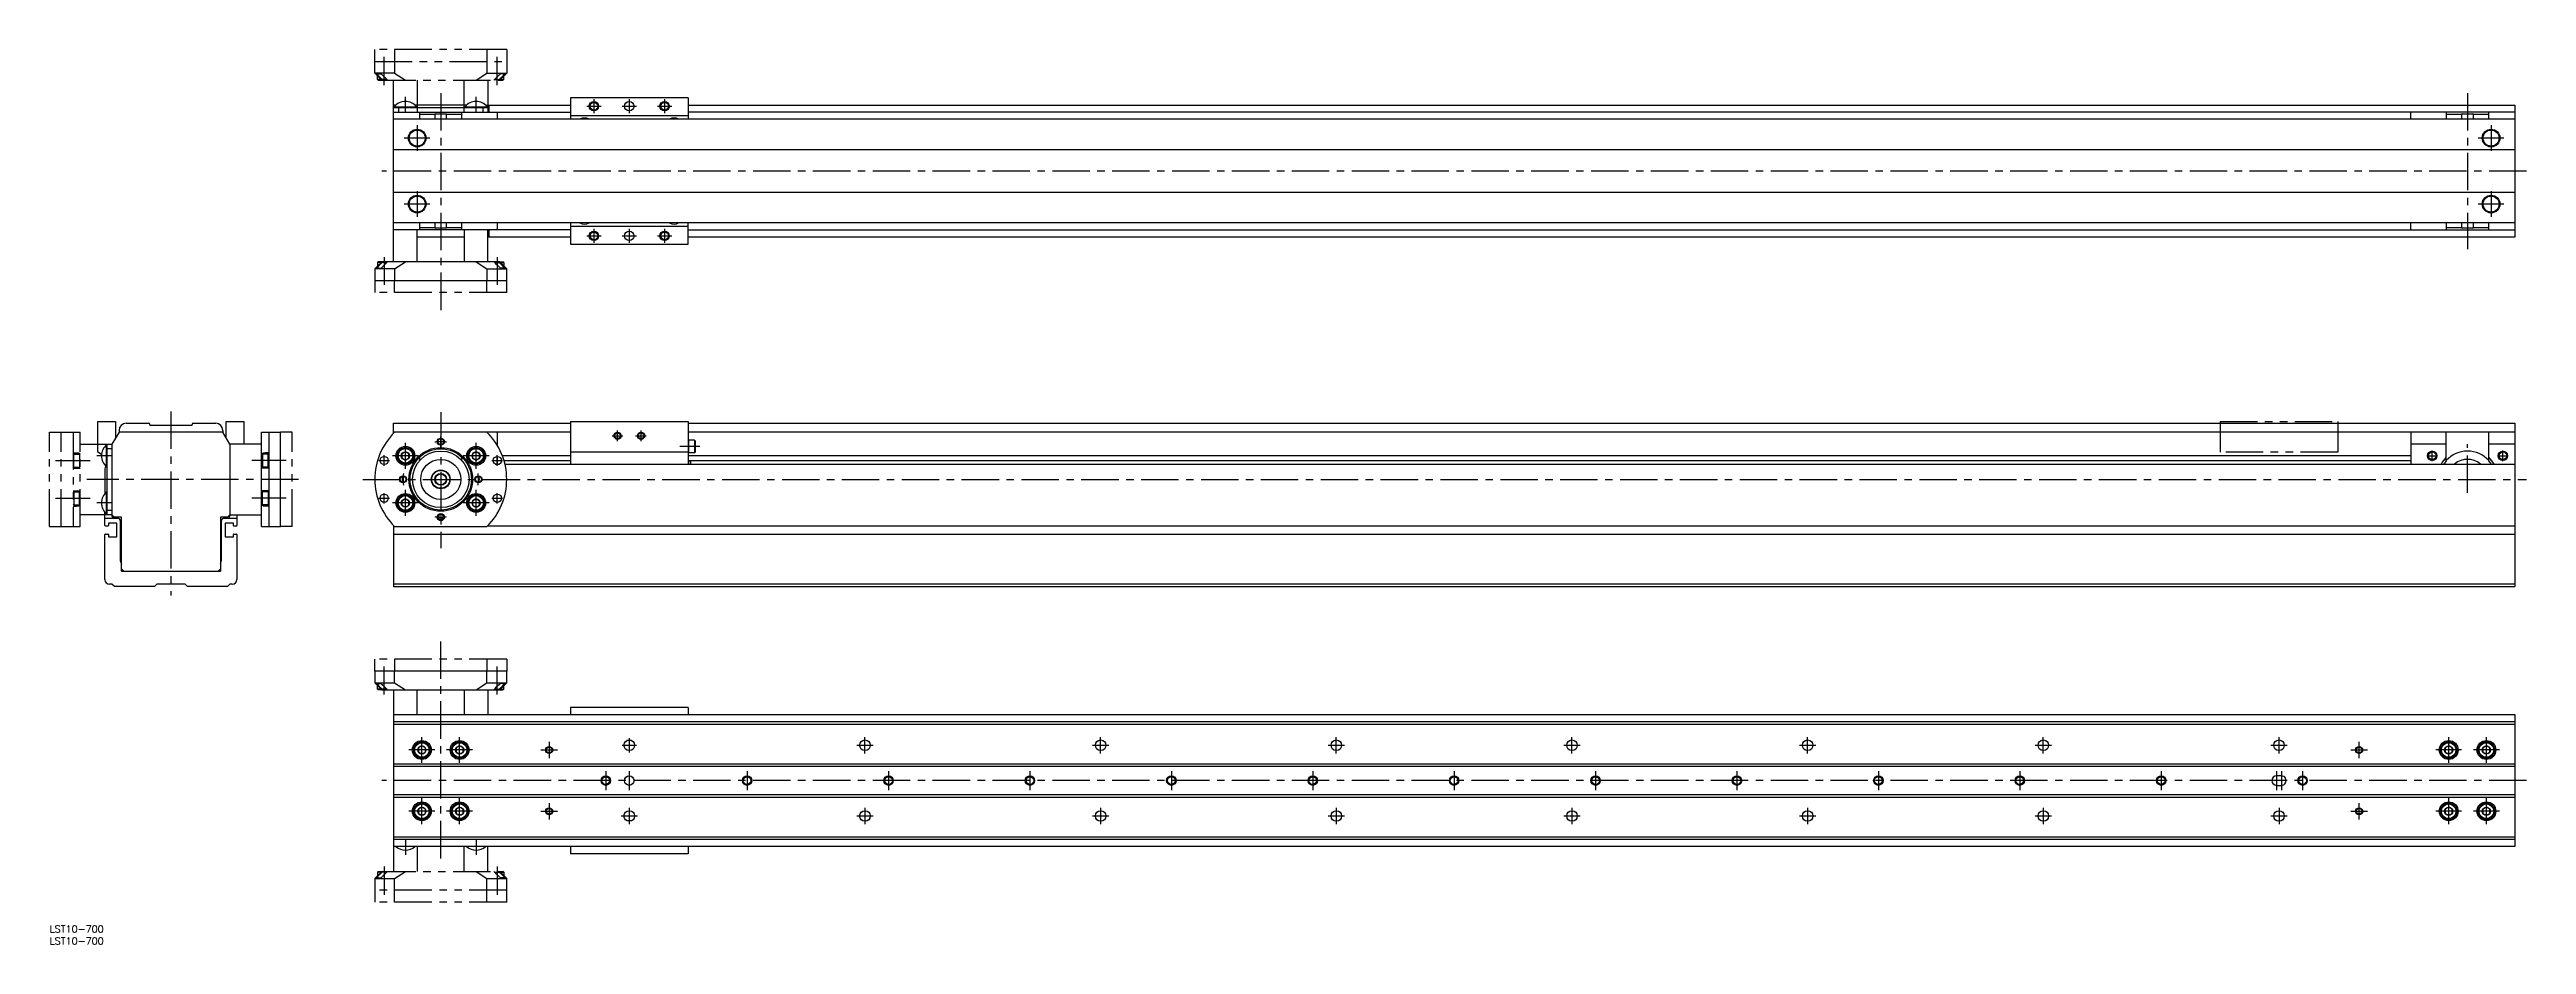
# Model space of a CAD drawing. Extents: x 0 to 1051, y -8 to 372.
import ezdxf

# ---------------------------------------------------------------- set-up
doc = ezdxf.new("R2010")
doc.units = 0
doc.header["$LTSCALE"] = 0.5
doc.linetypes.add('CENTER', pattern=[50.8, 31.75, -6.35, 6.35, -6.35])
doc.linetypes.add('PHANTOM', pattern=[63.5, 31.75, -6.35, 6.35, -6.35, 6.35, -6.35])
for name, color, linetype in [('MSM_CENTER', 1, 'CENTER'), ('MSM_CONTINUOUS', 7, 'CONTINUOUS'), ('MSM_IMAGINARY', 6, 'PHANTOM'), ('MSM_NARROW', 5, 'CONTINUOUS'), ('MSM_PART_NUMBER', 7, 'CONTINUOUS')]:
    doc.layers.add(name, color=color, linetype=linetype)
doc.styles.get("Standard").update_dxf_attribs({"font": 'txt.shx', "height": 3, "bigfont": 'bigfont.shx'})

# ---------------------------------------------------------------- blocks, each defined once
blk = doc.blocks.new('*U1')
at = {"layer": 'MSM_PART_NUMBER'}
blk.add_text('LST10-700', height=3, dxfattribs=at).set_placement((0, -3))
blk = doc.blocks.new('*U2')
at = {"layer": 'MSM_PART_NUMBER'}
blk.add_text('LST10-700', height=3, dxfattribs=at).set_placement((0, -8))

msp = doc.modelspace()

# ---------------------------------------------------------------- linework, layer by layer
at = {"layer": 'MSM_CENTER'}
for p, q in [((142, 356.6), (142, 368.5)), ((190, 356.6), (190, 368.5)), ((151, 345.4), (151, 351.6)), ((166, 353.2), (166, 260.1)), ((181, 345.4), (181, 351.6)), ((228, 347.6), (234, 347.6)), ((231, 350.6), (231, 344.6)), ((243, 347.6), (249, 347.6)), ((246, 350.6), (246, 344.6)), ((258, 347.6), (264, 347.6)), ((261, 350.6), (261, 344.6)), ((1026, 353.2), (1026, 287)), ((156, 339.6), (156, 328.7)), ((1036, 339.6), (1036, 328.7)), ((161.4, 334.1), (150.5, 334.1)), ((1041.4, 334.1), (1030.5, 334.1)), ((1051, 320.1), (141, 320.1)), ((161.4, 306.1), (150.5, 306.1)), ((156, 311.6), (156, 300.7)), ((1041.4, 306.1), (1030.5, 306.1)), ((1036, 311.6), (1036, 300.7)), ((231, 295.6), (231, 289.6)), ((246, 295.6), (246, 289.6)), ((261, 295.6), (261, 289.6)), ((228, 292.6), (234, 292.6)), ((243, 292.6), (249, 292.6)), ((258, 292.6), (264, 292.6)), ((142, 283.6), (142, 271.8)), ((190, 283.6), (190, 271.8)), ((51.5, 218.1), (51.5, 140.1)), ((166, 217.8), (166, 160.1)), ((151, 193.8), (151, 204.8)), ((166, 203), (166, 207.5)), ((181, 193.8), (181, 204.8)), ((238.7, 207.8), (243.2, 207.8)), ((241, 205.5), (241, 210)), ((248.7, 207.8), (253.2, 207.8)), ((251, 205.5), (251, 210)), ((276, 203.3), (267.5, 203.3)), ((1011, 197), (1011, 201.5)), ((1026, 183.6), (1026, 204.3)), ((1041, 197), (1041, 201.5)), ((2.6, 197.3), (17.2, 197.3)), ((105.6, 189.3), (15.8, 189.3)), ((26.2, 199.3), (20, 199.3)), ((100.4, 197.3), (85.8, 197.3)), ((133, 189.3), (1051, 189.3)), ((139.7, 197.3), (144.2, 197.3)), ((142, 195), (142, 199.5)), ((156.5, 199.3), (145.5, 199.3)), ((186.5, 199.3), (175.5, 199.3)), ((187.7, 197.3), (192.2, 197.3)), ((190, 195), (190, 199.5)), ((1008.7, 199.3), (1013.2, 199.3)), ((1038.7, 199.3), (1043.2, 199.3)), ((2.6, 181.3), (17.2, 181.3)), ((26.2, 179.3), (20, 179.3)), ((100.4, 181.3), (85.8, 181.3)), ((139.7, 181.3), (144.2, 181.3)), ((142, 179), (142, 183.5)), ((156.5, 179.3), (145.5, 179.3)), ((151, 173.8), (151, 184.8)), ((186.5, 179.3), (175.5, 179.3)), ((181, 173.8), (181, 184.8)), ((187.7, 181.3), (192.2, 181.3)), ((190, 179), (190, 183.5)), ((166, 28.5), (166, 121.5)), ((142, 98), (142, 109.9)), ((190, 98), (190, 109.9)), ((163.5, 74.5), (152.5, 74.5)), ((158, 69), (158, 80)), ((179.5, 74.5), (168.5, 74.5)), ((174, 69), (174, 80)), ((208.5, 74.5), (215.5, 74.5)), ((212, 78), (212, 71)), ((243, 76.5), (249, 76.5)), ((246, 79.5), (246, 73.5)), ((342.5, 76.5), (349.5, 76.5)), ((346, 73), (346, 80)), ((442.5, 76.5), (449.5, 76.5)), ((446, 73), (446, 80)), ((542.5, 76.5), (549.5, 76.5)), ((546, 73), (546, 80)), ((642.5, 76.5), (649.5, 76.5)), ((646, 73), (646, 80)), ((742.5, 76.5), (749.5, 76.5)), ((746, 73), (746, 80)), ((842.5, 76.5), (849.5, 76.5)), ((846, 73), (846, 80)), ((942.5, 76.5), (949.5, 76.5)), ((946, 73), (946, 80)), ((976.5, 74.5), (983.5, 74.5)), ((980, 71), (980, 78)), ((1023.5, 74.5), (1012.5, 74.5)), ((1018, 69), (1018, 80)), ((1039.5, 74.5), (1028.5, 74.5)), ((1034, 69), (1034, 80)), ((236, 65.5), (236, 57.5)), ((246, 65.5), (246, 57.5)), ((296, 65.5), (296, 57.5)), ((356, 65.5), (356, 57.5)), ((416, 65.5), (416, 57.5)), ((476, 65.5), (476, 57.5)), ((536, 65.5), (536, 57.5)), ((596, 65.5), (596, 57.5)), ((656, 65.5), (656, 57.5)), ((716, 65.5), (716, 57.5)), ((776, 65.5), (776, 57.5)), ((836, 65.5), (836, 57.5)), ((896, 65.5), (896, 57.5)), ((945, 65.5), (945, 57.5)), ((947, 65.5), (947, 57.5)), ((956, 65.5), (956, 57.5)), ((1051, 61.5), (141, 61.5)), ((158, 43), (158, 54)), ((174, 43), (174, 54)), ((1018, 43), (1018, 54)), ((1034, 43), (1034, 54)), ((163.5, 48.5), (152.5, 48.5)), ((179.5, 48.5), (168.5, 48.5)), ((208.5, 48.5), (215.5, 48.5)), ((212, 52), (212, 45)), ((242.5, 46.5), (249.5, 46.5)), ((246, 50), (246, 43)), ((342.5, 46.5), (349.5, 46.5)), ((346, 50), (346, 43)), ((442.5, 46.5), (449.5, 46.5)), ((446, 50), (446, 43)), ((542.5, 46.5), (549.5, 46.5)), ((546, 50), (546, 43)), ((642.5, 46.5), (649.5, 46.5)), ((646, 50), (646, 43)), ((742.5, 46.5), (749.5, 46.5)), ((746, 50), (746, 43)), ((842.5, 46.5), (849.5, 46.5)), ((846, 50), (846, 43)), ((942.5, 46.5), (949.5, 46.5)), ((946, 50), (946, 43)), ((976.5, 48.5), (983.5, 48.5)), ((980, 45), (980, 52)), ((1023.5, 48.5), (1012.5, 48.5)), ((1039.5, 48.5), (1028.5, 48.5)), ((151, 36.2), (151, 30)), ((181, 36.2), (181, 30)), ((142, 25), (142, 13.1)), ((190, 25), (190, 13.1))]:
    msp.add_line(p, q, dxfattribs=at)
for start, end in [(81.0384, 98.9616), (171.0384, 188.9616), (351.0384, 8.9616), (261.0384, 278.9616)]:
    msp.add_arc((166, 189.3), 16, start, end, dxfattribs=at)
at = {"layer": 'MSM_CONTINUOUS'}
for p, q in [((146, 281.6), (146, 348.1)), ((147, 348.1), (146, 348.1)), ((146, 347.1), (186, 347.1)), ((146.3, 347.4), (155.7, 347.4)), ((146.3, 347.4), (146.3, 347.1)), ((148, 347.1), (148, 345.1)), ((177, 348.1), (155, 348.1)), ((155.7, 347.1), (155.7, 347.4)), ((176.3, 347.4), (185.7, 347.4)), ((176.3, 347.4), (176.3, 347.1)), ((184, 345.1), (184, 347.1)), ((185, 348.1), (221, 348.1)), ((185.7, 347.1), (185.7, 347.4)), ((186, 347.1), (186, 345.1)), ((186.5, 345.1), (186.5, 348.1)), ((271, 351.1), (221, 351.1)), ((221, 351.1), (221, 342.1)), ((271, 351.1), (271, 342.1)), ((271, 348.1), (1046, 348.1)), ((1046, 348.1), (1046, 292.1)), ((146, 345.1), (221, 345.1)), ((1046, 342.1), (146, 342.1)), ((157, 345.1), (157, 342.1)), ((163.5, 344.1), (157, 344.1)), ((163.7, 344.4), (163.5, 344.2)), ((163.5, 344.2), (163.5, 342.1)), ((168.5, 344.2), (163.5, 344.2)), ((163.7, 344.4), (168.3, 344.4)), ((168.5, 344.2), (168.3, 344.4)), ((168.5, 342.1), (168.5, 344.2)), ((175, 344.1), (168.5, 344.1)), ((175, 342.1), (175, 345.1)), ((190, 345.1), (190, 342.1)), ((221, 343.6), (271, 343.6)), ((1046, 345.1), (271, 345.1)), ((1002, 342.1), (1002, 345.1)), ((1017, 345.1), (1017, 342.1)), ((1023.5, 344.1), (1017, 344.1)), ((1023.7, 344.4), (1023.5, 344.2)), ((1023.5, 344.2), (1023.5, 342.1)), ((1028.5, 344.2), (1023.5, 344.2)), ((1023.7, 344.4), (1028.3, 344.4)), ((1028.5, 344.2), (1028.3, 344.4)), ((1028.5, 342.1), (1028.5, 344.2)), ((1035, 344.1), (1028.5, 344.1)), ((1035, 342.1), (1035, 345.1)), ((1046, 329.1), (146, 329.1)), ((146, 311.1), (1046, 311.1)), ((1046, 298.1), (146, 298.1)), ((221, 295.1), (146, 295.1)), ((156, 281.6), (156, 295.1)), ((157, 298.1), (157, 295.1)), ((157, 296.1), (163.5, 296.1)), ((163.5, 298.1), (163.5, 296)), ((163.5, 296), (163.7, 295.8)), ((163.5, 296), (168.5, 296)), ((168.3, 295.8), (163.7, 295.8)), ((168.3, 295.8), (168.5, 296)), ((168.5, 296), (168.5, 298.1)), ((168.5, 296.1), (175, 296.1)), ((175, 295.1), (175, 298.1)), ((176, 295.1), (176, 281.6)), ((186, 281.6), (186, 295.1)), ((186.5, 292.1), (186.5, 295.1)), ((190, 298.1), (190, 295.1)), ((221, 298.1), (221, 289.1)), ((271, 296.6), (221, 296.6)), ((271, 289.1), (271, 298.1)), ((271, 295.1), (1046, 295.1)), ((1002, 295.1), (1002, 298.1)), ((1017, 298.1), (1017, 295.1)), ((1017, 296.1), (1023.5, 296.1)), ((1023.5, 298.1), (1023.5, 296)), ((1023.5, 296), (1023.7, 295.8)), ((1023.5, 296), (1028.5, 296)), ((1028.3, 295.8), (1023.7, 295.8)), ((1028.3, 295.8), (1028.5, 296)), ((1028.5, 296), (1028.5, 298.1)), ((1028.5, 296.1), (1035, 296.1)), ((1035, 295.1), (1035, 298.1)), ((176, 292.1), (156, 292.1)), ((221, 292.1), (186, 292.1)), ((221, 289.1), (271, 289.1)), ((1046, 292.1), (271, 292.1)), ((141, 281.6), (138, 278.6)), ((138, 278.6), (138, 273.6)), ((146.4, 278.6), (138, 278.6)), ((138, 273.6), (194, 273.6)), ((191, 281.6), (141, 281.6)), ((146.4, 278.6), (151, 281.6)), ((146.4, 278.6), (146.4, 273.6)), ((181, 281.6), (185.6, 278.6)), ((185.6, 278.6), (185.6, 273.6)), ((185.6, 278.6), (194, 278.6)), ((194, 278.6), (191, 281.6)), ((194, 273.6), (194, 278.6)), ((20.5, 200.8), (20.5, 213.8)), ((20.5, 213.8), (28, 213.8)), ((28, 213.8), (28, 206.8)), ((32.5, 213.1), (42, 213.1)), ((42.5, 212.6), (42.5, 212.3)), ((42.5, 212.3), (60.5, 212.3)), ((60.5, 212.3), (60.5, 212.6)), ((61, 213.1), (70.5, 213.1)), ((75, 206.8), (75, 213.8)), ((75, 213.8), (82.5, 213.8)), ((82.5, 213.8), (82.5, 204.3)), ((146, 208.9), (146, 213.1)), ((146, 213.1), (221, 213.1)), ((221, 213.8), (271, 213.8)), ((221, 213.8), (221, 195.8)), ((271, 213.8), (271, 195.8)), ((271, 213.1), (1046, 213.1)), ((1046, 213.1), (1046, 143.8)), ((22, 199.9), (20.5, 200.8)), ((24.2, 194.6), (24.2, 204)), ((24.5, 204), (24.2, 204)), ((24.5, 174.3), (24.5, 204.3)), ((24.5, 204.3), (26.5, 204.3)), ((26.5, 202.3), (24.5, 202.3)), ((29.5, 209.3), (26.5, 204.3)), ((26.5, 204.3), (26.5, 173.8)), ((29.5, 210.1), (29.5, 209.3)), ((73.5, 209.3), (29.5, 209.3)), ((73.5, 210.1), (73.5, 209.3)), ((76.5, 204.3), (73.5, 209.3)), ((90, 204.3), (76.5, 204.3)), ((76.5, 204.3), (76.5, 173.8)), ((90, 209.3), (98, 209.3)), ((90, 169.3), (90, 209.3)), ((93, 200.5), (91.5, 200.5)), ((93, 209.3), (93, 169.3)), ((98, 169.3), (98, 209.3)), ((221, 209.3), (146, 209.3)), ((151, 201), (149.5, 200.1)), ((149.5, 200.1), (149.5, 198.4)), ((152.5, 200.1), (151, 201)), ((152.5, 198.4), (152.5, 200.1)), ((181, 201), (179.5, 200.1)), ((179.5, 200.1), (179.5, 198.4)), ((182.5, 200.1), (181, 201)), ((182.5, 198.4), (182.5, 200.1)), ((190, 204.3), (189.6, 204.3)), ((190, 209.3), (190, 203.7)), ((271, 200.8), (221, 200.8)), ((1046, 209.3), (271, 209.3)), ((271, 205.7), (271.3, 206)), ((271, 200.8), (271.3, 200.5)), ((273.7, 206), (271.3, 206)), ((271.3, 200.5), (271.3, 206)), ((273.7, 200.5), (271.3, 200.5)), ((274, 205.7), (273.7, 206)), ((273.7, 206), (273.7, 200.5)), ((273.7, 200.5), (274, 200.8)), ((274, 205.7), (274, 200.8)), ((1002, 209.3), (1002, 195.8)), ((1017, 204.3), (1002, 204.3)), ((1017, 197.2), (1017, 209.3)), ((1035, 197.2), (1035, 209.3)), ((1046, 204.3), (1035, 204.3)), ((23.5, 193.8), (23.5, 183.3)), ((24.2, 194.6), (24.5, 194.6)), ((93, 194), (90, 194)), ((149.5, 198.4), (151, 197.5)), ((151, 197.5), (152.5, 198.4)), ((157, 198.6), (157, 197.2)), ((175, 197.2), (175, 198.6)), ((179.5, 198.4), (181, 197.5)), ((181, 197.5), (182.5, 198.4)), ((191.7, 197.2), (188.3, 197.2)), ((189.1, 195.8), (190.9, 195.8)), ((190, 199), (190, 195.8)), ((192.1, 199.4), (221, 199.4)), ((221, 197.2), (192.9, 197.2)), ((193.2, 195.8), (1046, 195.8)), ((271, 199.4), (1002, 199.4)), ((1002, 197.2), (271, 197.2)), ((271.5, 197.1), (272, 197.1)), ((272, 195.8), (272, 197.1)), ((272, 197.1), (272, 195.8)), ((272, 196.7), (272, 195.8)), ((1017, 197.2), (1015.9, 195.8)), ((1036.1, 195.8), (1035, 197.2)), ((24.2, 174.6), (24.2, 184)), ((24.5, 184), (24.2, 184)), ((93, 184.5), (90, 184.5)), ((151, 181), (149.5, 180.1)), ((149.5, 180.1), (149.5, 178.4)), ((152.5, 180.1), (151, 181)), ((152.5, 178.4), (152.5, 180.1)), ((181, 181), (179.5, 180.1)), ((179.5, 180.1), (179.5, 178.4)), ((182.5, 180.1), (181, 181)), ((182.5, 178.4), (182.5, 180.1)), ((23.5, 169.7), (23.5, 175.3)), ((23.5, 172.8), (29, 172.8)), ((24.8, 169.5), (23.7, 169.5)), ((24.2, 174.6), (24.5, 174.6)), ((24.5, 176.3), (26.5, 176.3)), ((26.5, 174.3), (24.5, 174.3)), ((28.5, 170.7), (25, 170.7)), ((25, 170.7), (25, 169.7)), ((26.5, 174.3), (27.5, 173.3)), ((30.5, 173.3), (27.5, 173.3)), ((28.5, 164.9), (28.5, 170.7)), ((30, 171.8), (30, 155.3)), ((30.5, 150.3), (30.5, 173.3)), ((75.5, 173.3), (72.5, 173.3)), ((72.5, 173.3), (72.5, 150.3)), ((73, 155.3), (73, 171.8)), ((74, 172.8), (79.5, 172.8)), ((78, 170.7), (74.5, 170.7)), ((74.5, 170.7), (74.5, 164.9)), ((75.5, 173.3), (76.5, 174.3)), ((76.5, 174.3), (90, 174.3)), ((78, 169.7), (78, 170.7)), ((79.3, 169.5), (78.2, 169.5)), ((79.5, 174.3), (79.5, 169.7)), ((90, 169.3), (98, 169.3)), ((93, 178), (91.5, 178)), ((146, 169.7), (146, 143.8)), ((146, 169.7), (146, 169.7)), ((146.2, 169.5), (146, 169.5)), ((146.4, 169.3), (185.6, 169.3)), ((149.5, 178.4), (151, 177.5)), ((151, 177.5), (152.5, 178.4)), ((167.2, 173.3), (164.7, 173.3)), ((167.1, 172.8), (164.9, 172.8)), ((165.2, 174.3), (166.7, 174.3)), ((179.5, 178.4), (181, 177.5)), ((181, 177.5), (182.5, 178.4)), ((1046, 169.5), (185.8, 169.5)), ((23.5, 146.8), (23.5, 165.9)), ((23.7, 166.1), (24.8, 166.1)), ((25, 165.9), (25, 164.9)), ((25, 164.9), (28.5, 164.9)), ((74.5, 164.9), (78, 164.9)), ((78, 164.9), (78, 165.9)), ((78.2, 166.1), (79.3, 166.1)), ((79.5, 165.9), (79.5, 146.8)), ((146, 166.1), (1046, 166.1)), ((30.5, 151.3), (31.5, 150.3)), ((30.5, 150.3), (72.5, 150.3)), ((71.5, 150.3), (72.5, 151.3)), ((26.5, 144.8), (25.5, 144.8)), ((27.5, 143.8), (26.5, 144.8)), ((44.5, 143.8), (27.5, 143.8)), ((45.5, 144.8), (44.5, 143.8)), ((57.5, 144.8), (45.5, 144.8)), ((58.5, 143.8), (57.5, 144.8)), ((75.5, 143.8), (58.5, 143.8)), ((76.5, 144.8), (75.5, 143.8)), ((77.5, 144.8), (76.5, 144.8)), ((1046, 144.8), (146, 144.8)), ((146, 143.8), (1046, 143.8)), ((138, 108), (138, 103)), ((194, 108), (138, 108)), ((146.4, 103), (146.4, 108)), ((185.6, 103), (185.6, 108)), ((194, 103), (194, 108)), ((138, 103), (146.4, 103)), ((141, 100), (138, 103)), ((141, 100), (191, 100)), ((146, 100), (146, 33.5)), ((146.4, 103), (151, 100)), ((156, 89.5), (156, 100)), ((176, 100), (176, 89.5)), ((181, 100), (185.6, 103)), ((185.6, 103), (194, 103)), ((186, 100), (186, 89.5)), ((194, 103), (191, 100)), ((146, 89.5), (1046, 89.5)), ((1046, 86.5), (146, 86.5)), ((146, 85.5), (1046, 85.5)), ((271, 92.5), (221, 92.5)), ((221, 92.5), (221, 89.5)), ((271, 92.5), (271, 89.5)), ((1046, 89.5), (1046, 33.5)), ((158, 76.2), (156.5, 75.4)), ((156.5, 75.4), (156.5, 73.6)), ((156.5, 73.6), (158, 72.8)), ((159.5, 75.4), (158, 76.2)), ((158, 72.8), (159.5, 73.6)), ((159.5, 73.6), (159.5, 75.4)), ((174, 76.2), (172.5, 75.4)), ((172.5, 75.4), (172.5, 73.6)), ((172.5, 73.6), (174, 72.8)), ((175.5, 75.4), (174, 76.2)), ((174, 72.8), (175.5, 73.6)), ((175.5, 73.6), (175.5, 75.4)), ((247, 78.5), (245, 78.5)), ((1018, 76.2), (1016.5, 75.4)), ((1016.5, 75.4), (1016.5, 73.6)), ((1016.5, 73.6), (1018, 72.8)), ((1019.5, 75.4), (1018, 76.2)), ((1018, 72.8), (1019.5, 73.6)), ((1019.5, 73.6), (1019.5, 75.4)), ((1034, 76.2), (1032.5, 75.4)), ((1032.5, 75.4), (1032.5, 73.6)), ((1032.5, 73.6), (1034, 72.8)), ((1035.5, 75.4), (1034, 76.2)), ((1034, 72.8), (1035.5, 73.6)), ((1035.5, 73.6), (1035.5, 75.4)), ((1046, 68.5), (146, 68.5)), ((1046, 67.5), (146, 67.5)), ((947, 63.5), (945, 63.5)), ((1046, 55.5), (146, 55.5)), ((146, 54.5), (1046, 54.5)), ((945, 59.5), (947, 59.5)), ((158, 50.2), (156.5, 49.4)), ((156.5, 49.4), (156.5, 47.6)), ((156.5, 47.6), (158, 46.8)), ((159.5, 49.4), (158, 50.2)), ((158, 46.8), (159.5, 47.6)), ((159.5, 47.6), (159.5, 49.4)), ((174, 50.2), (172.5, 49.4)), ((172.5, 49.4), (172.5, 47.6)), ((172.5, 47.6), (174, 46.8)), ((175.5, 49.4), (174, 50.2)), ((174, 46.8), (175.5, 47.6)), ((175.5, 47.6), (175.5, 49.4)), ((247, 44.5), (245, 44.5)), ((1018, 50.2), (1016.5, 49.4)), ((1016.5, 49.4), (1016.5, 47.6)), ((1016.5, 47.6), (1018, 46.8)), ((1019.5, 49.4), (1018, 50.2)), ((1018, 46.8), (1019.5, 47.6)), ((1019.5, 47.6), (1019.5, 49.4)), ((1034, 50.2), (1032.5, 49.4)), ((1032.5, 49.4), (1032.5, 47.6)), ((1032.5, 47.6), (1034, 46.8)), ((1035.5, 49.4), (1034, 50.2)), ((1034, 46.8), (1035.5, 47.6)), ((1035.5, 47.6), (1035.5, 49.4)), ((1046, 37.5), (146, 37.5)), ((1046, 36.5), (146, 36.5)), ((1046, 33.5), (146, 33.5)), ((221, 33.5), (221, 30.5)), ((271, 33.5), (271, 30.5)), ((271, 30.5), (221, 30.5))]:
    msp.add_line(p, q, dxfattribs=at)
for centre, radius in [((231, 347.6), 1.62), ((246, 347.6), 2), ((261, 347.6), 1.62), ((156, 334.1), 3.75), ((156, 334.1), 3.4), ((1036, 334.1), 3.75), ((1036, 334.1), 3.4), ((156, 306.1), 3.75), ((156, 306.1), 3.4), ((1036, 306.1), 3.75), ((1036, 306.1), 3.4), ((246, 292.6), 2), ((231, 292.6), 1.62), ((261, 292.6), 1.62), ((151, 199.3), 4), ((151, 199.3), 3.5), ((151, 199.3), 3.1), ((151, 199.3), 1.73), ((166, 189.3), 13.5), ((166, 189.3), 13), ((166, 189.3), 12), ((166, 205.3), 1.23), ((181, 199.3), 4), ((181, 199.3), 3.5), ((181, 199.3), 3.1), ((181, 199.3), 1.73), ((241, 207.8), 1.23), ((251, 207.8), 1.23), ((1011, 199.3), 1.62), ((1041, 199.3), 1.62), ((142, 197.3), 1.75), ((150, 189.3), 1.23), ((166, 189.3), 8.5), ((166, 189.3), 4), ((166, 189.3), 3.8), ((166, 189.3), 2.5), ((166, 189.3), 2.3), ((182, 189.3), 1.23), ((190, 197.3), 1.75), ((142, 181.3), 1.75), ((151, 179.3), 4), ((151, 179.3), 3.5), ((151, 179.3), 3.1), ((151, 179.3), 1.73), ((181, 179.3), 4), ((181, 179.3), 3.5), ((181, 179.3), 3.1), ((181, 179.3), 1.73), ((190, 181.3), 1.75), ((166, 173.3), 1.23), ((158, 74.5), 4), ((158, 74.5), 3.5), ((158, 74.5), 3.1), ((158, 74.5), 1.73), ((174, 74.5), 4), ((174, 74.5), 3.5), ((174, 74.5), 3.1), ((174, 74.5), 1.73), ((212, 74.5), 1.23), ((246, 76.5), 2.25), ((346, 76.5), 2.25), ((446, 76.5), 2.25), ((546, 76.5), 2.25), ((646, 76.5), 2.25), ((746, 76.5), 2.25), ((846, 76.5), 2.25), ((946, 76.5), 2.25), ((980, 74.5), 1.23), ((1018, 74.5), 4), ((1018, 74.5), 3.5), ((1018, 74.5), 3.1), ((1018, 74.5), 1.73), ((1034, 74.5), 4), ((1034, 74.5), 3.5), ((1034, 74.5), 3.1), ((1034, 74.5), 1.73), ((236, 61.5), 1.62), ((246, 61.5), 2), ((296, 61.5), 1.62), ((356, 61.5), 1.62), ((416, 61.5), 1.62), ((476, 61.5), 1.62), ((536, 61.5), 1.62), ((596, 61.5), 1.62), ((656, 61.5), 1.62), ((716, 61.5), 1.62), ((776, 61.5), 1.62), ((836, 61.5), 1.62), ((896, 61.5), 1.62), ((956, 61.5), 1.62), ((158, 48.5), 4), ((158, 48.5), 3.5), ((158, 48.5), 3.1), ((158, 48.5), 1.73), ((174, 48.5), 4), ((174, 48.5), 3.5), ((174, 48.5), 3.1), ((174, 48.5), 1.73), ((212, 48.5), 1.23), ((246, 46.5), 2.25), ((346, 46.5), 2.25), ((446, 46.5), 2.25), ((546, 46.5), 2.25), ((646, 46.5), 2.25), ((746, 46.5), 2.25), ((846, 46.5), 2.25), ((946, 46.5), 2.25), ((980, 48.5), 1.23), ((1018, 48.5), 4), ((1018, 48.5), 3.5), ((1018, 48.5), 3.1), ((1018, 48.5), 1.73), ((1034, 48.5), 4), ((1034, 48.5), 3.5), ((1034, 48.5), 3.1), ((1034, 48.5), 1.73)]:
    msp.add_circle(centre, radius, dxfattribs=at)
for centre, radius, start, end in [((151, 343.5), 6.1, 39.6019, 140.3981), ((181, 343.5), 6.1, 39.6019, 140.3981), ((227, 338.6), 4, 61.045, 118.955), ((265, 338.6), 4, 61.045, 118.955), ((227, 301.6), 4, 241.045, 298.955), ((265, 301.6), 4, 241.045, 298.955), ((1777.5, -1384.5), 2335.1, 134.4782, 134.5832), ((112.2, 311.2), 43, 310.8487, 316.6286), ((219.8, 311.2), 43, 223.3693, 229.1535), ((-1774.8, -1719.2), 2804.6, 45.4256, 45.513), ((32.5, 210.1), 3, 90, 180), ((42, 212.6), 0.5, 0, 90), ((61, 212.6), 0.5, 90, 180), ((70.5, 210.1), 3, 0, 90), ((28.1, 199.3), 6.1, 129.6019, 230.3981), ((91.6, 196.6), 3.89, 92.0901, 115.0893), ((166, 189.3), 28, 134.4153, 225.5847), ((166, 189.3), 28, 314.4153, 45.5847), ((1026, 189.3), 12, 41.4091, 138.59), ((25.5, 193.8), 2, 145.7147, 180), ((155.6, 189.3), 6, 168.3156, 191.6844), ((176.4, 189.3), 6, 348.3156, 11.6844), ((271.5, 197.6), 0.5, 228.5902, 269.9987), ((1026, 189.3), 13, 133.8127, 149.9999), ((1026, 189.3), 8.5, 49.881, 130.119), ((1026, 189.3), 13, 30.0001, 46.1865), ((28.1, 179.3), 6.1, 129.6019, 230.3981), ((23.7, 169.7), 0.2, 180, 270), ((24.8, 169.7), 0.2, 270, 0), ((27.5, 173.8), 1, 180, 270), ((29, 171.8), 1, 0, 90), ((74, 171.8), 1, 90, 180), ((75.5, 173.8), 1, 270, 0), ((78.2, 169.7), 0.2, 180, 270), ((79.3, 169.7), 0.2, 270, 0), ((91.6, 181.9), 3.89, 244.9107, 267.9099), ((23.7, 165.9), 0.2, 90, 180), ((24.8, 165.9), 0.2, 0, 90), ((78.2, 165.9), 0.2, 90, 180), ((79.3, 165.9), 0.2, 0, 90), ((33, 155.3), 3, 180.0001, 213.5573), ((70, 155.3), 3, 326.4427, 359.9999), ((25.5, 146.8), 2, 180, 270), ((77.5, 146.8), 2, 270, 0), ((1777.5, 1766.1), 2335.1, 225.4168, 225.5218), ((112.2, 70.4), 43, 43.3714, 49.1513), ((219.8, 70.5), 43, 130.8465, 136.6307), ((-1774.8, 2100.8), 2804.6, 314.487, 314.5744), ((945, 61.5), 2, 90.0007, 269.9993), ((947, 61.5), 2, 269.9973, 90.0027), ((151, 38.1), 6.1, 228.9466, 311.0534), ((181, 38.1), 6.1, 228.9466, 311.0534)]:
    msp.add_arc(centre, radius, start, end, dxfattribs=at)
at = {"layer": 'MSM_IMAGINARY'}
for p, q in [((138, 361.6), (138, 371.6)), ((194, 371.6), (138, 371.6)), ((146.4, 371.6), (146.4, 361.6)), ((185.6, 371.6), (185.6, 361.6)), ((194, 371.6), (194, 361.6)), ((138, 366.6), (194, 366.6)), ((141, 358.6), (138, 361.6)), ((146.4, 361.6), (138, 361.6)), ((139.5, 361.6), (139.2, 361.3)), ((139.2, 358.9), (139.2, 361.3)), ((139.2, 361.3), (140.7, 361.3)), ((139.2, 358.9), (139.5, 358.6)), ((143.2, 358.9), (139.2, 358.9)), ((139.5, 358.6), (192.4, 358.6)), ((146, 345.1), (146, 358.6)), ((146.4, 361.6), (151, 358.6)), ((156, 358.6), (156, 345.1)), ((176, 345.1), (176, 358.6)), ((181, 358.6), (185.6, 361.6)), ((185.6, 361.6), (194, 361.6)), ((186, 358.6), (186, 345.1)), ((188.8, 358.9), (192.7, 358.9)), ((194, 361.6), (191, 358.6)), ((192.7, 361.3), (191.3, 361.3)), ((192.4, 361.6), (192.7, 361.3)), ((192.7, 358.9), (192.4, 358.6)), ((192.7, 358.9), (192.7, 361.3)), ((138, 273.6), (138, 268.6)), ((139.2, 281.3), (139.5, 281.6)), ((139.2, 281.3), (139.2, 278.9)), ((143.2, 281.3), (139.2, 281.3)), ((139.5, 278.6), (139.2, 278.9)), ((139.2, 278.9), (140.7, 278.9)), ((141, 281.6), (139.5, 281.6)), ((146.4, 268.6), (146.4, 273.6)), ((185.6, 268.6), (185.6, 273.6)), ((188.8, 281.3), (192.7, 281.3)), ((191, 281.6), (192.4, 281.6)), ((192.7, 278.9), (191.3, 278.9)), ((192.7, 281.3), (192.4, 281.6)), ((192.4, 278.6), (192.7, 278.9)), ((192.7, 281.3), (192.7, 278.9)), ((194, 268.6), (194, 273.6)), ((194, 268.6), (138, 268.6)), ((921, 213.8), (921, 200.8)), ((921, 213.8), (971, 213.8)), ((971, 213.8), (971, 200.8)), ((0, 209.3), (13, 209.3)), ((0, 169.3), (0, 209.3)), ((5, 169.3), (5, 209.3)), ((10, 209.3), (10, 169.3)), ((10, 200.5), (11.5, 200.5)), ((10.3, 200), (10, 199.7)), ((10.3, 200), (12.7, 200)), ((10.3, 194.5), (10.3, 200)), ((13, 199.7), (12.7, 200)), ((12.7, 200), (12.7, 194.5)), ((13, 169.3), (13, 209.3)), ((13, 204.3), (24.5, 204.3)), ((90, 199.7), (90.3, 200)), ((92.7, 200), (90.3, 200)), ((90.3, 200), (90.3, 194.5)), ((92.7, 200), (93, 199.7)), ((92.7, 194.5), (92.7, 200)), ((103, 209.3), (98, 209.3)), ((103, 169.3), (103, 209.3)), ((971, 200.8), (921, 200.8)), ((10, 194.8), (10.3, 194.5)), ((10, 194), (13, 194)), ((10.3, 194.5), (12.7, 194.5)), ((13, 194.8), (12.7, 194.5)), ((90, 194.8), (90.3, 194.5)), ((92.7, 194.5), (90.3, 194.5)), ((93, 194.8), (92.7, 194.5)), ((10, 184.5), (13, 184.5)), ((10, 183.7), (10.3, 184)), ((10.3, 178.5), (10, 178.8)), ((10.3, 184), (10.3, 178.5)), ((10.3, 184), (12.7, 184)), ((12.7, 178.5), (12.7, 184)), ((13, 183.7), (12.7, 184)), ((13, 178.8), (12.7, 178.5)), ((90, 183.7), (90.3, 184)), ((90, 178.8), (90.3, 178.5)), ((90.3, 178.5), (90.3, 184)), ((92.7, 184), (90.3, 184)), ((92.7, 184), (92.7, 178.5)), ((93, 183.7), (92.7, 184)), ((92.7, 178.5), (93, 178.8)), ((0, 169.3), (13, 169.3)), ((10, 178), (11.5, 178)), ((10.3, 178.5), (12.7, 178.5)), ((24.5, 174.3), (13, 174.3)), ((92.7, 178.5), (90.3, 178.5)), ((103, 169.3), (98, 169.3)), ((194, 113), (138, 113)), ((138, 108), (138, 113)), ((146.4, 113), (146.4, 108)), ((185.6, 113), (185.6, 108)), ((194, 113), (194, 108)), ((139.5, 103), (139.2, 102.7)), ((139.2, 100.3), (139.2, 102.7)), ((139.2, 102.7), (140.7, 102.7)), ((139.2, 100.3), (139.5, 100)), ((143.2, 100.3), (139.2, 100.3)), ((141, 100), (139.5, 100)), ((188.8, 100.3), (192.7, 100.3)), ((191, 100), (192.4, 100)), ((192.7, 102.7), (191.3, 102.7)), ((192.4, 103), (192.7, 102.7)), ((192.7, 100.3), (192.4, 100)), ((192.7, 100.3), (192.7, 102.7)), ((146, 33.5), (146, 23)), ((156, 33.5), (156, 23)), ((176, 23), (176, 33.5)), ((186, 23), (186, 33.5)), ((141, 23), (138, 20)), ((139.2, 22.7), (139.5, 23)), ((139.2, 22.7), (139.2, 20.3)), ((143.2, 22.7), (139.2, 22.7)), ((139.5, 23), (192.4, 23)), ((146.4, 20), (151, 23)), ((181, 23), (185.6, 20)), ((188.8, 22.7), (192.7, 22.7)), ((194, 20), (191, 23)), ((192.7, 22.7), (192.4, 23)), ((192.7, 22.7), (192.7, 20.3)), ((138, 20), (146.4, 20)), ((138, 20), (138, 10)), ((194, 15), (138, 15)), ((139.2, 20.3), (140.7, 20.3)), ((139.5, 20), (139.2, 20.3)), ((146.4, 10), (146.4, 20)), ((185.6, 20), (194, 20)), ((185.6, 10), (185.6, 20)), ((192.7, 20.3), (191.3, 20.3)), ((192.4, 20), (192.7, 20.3)), ((194, 10), (194, 20)), ((194, 10), (138, 10))]:
    msp.add_line(p, q, dxfattribs=at)
for centre, radius, start, end in [((1777.5, 2024.8), 2335.1, 225.4168, 225.5218), ((112.2, 329.1), 43, 43.3714, 49.1513), ((219.8, 329.1), 43, 130.8465, 136.6307), ((-1774.8, 2359.5), 2804.6, 314.487, 314.5744), ((11.4, 196.6), 3.89, 64.9107, 87.9099), ((11.4, 181.9), 3.89, 272.0901, 295.0893), ((1777.5, -1643.1), 2335.1, 134.4782, 134.5832), ((112.2, 52.6), 43, 310.8487, 316.6286), ((219.8, 52.5), 43, 223.3693, 229.1535), ((-1774.8, -1977.8), 2804.6, 45.4256, 45.513)]:
    msp.add_arc(centre, radius, start, end, dxfattribs=at)
at = {"layer": 'MSM_NARROW'}
for centre, radius in [((231, 347.6), 2), ((261, 347.6), 2), ((231, 292.6), 2), ((261, 292.6), 2), ((166, 205.3), 1.5), ((241, 207.8), 1.5), ((251, 207.8), 1.5), ((1011, 199.3), 2), ((1041, 199.3), 2), ((150, 189.3), 1.5), ((182, 189.3), 1.5), ((166, 173.3), 1.5), ((212, 74.5), 1.5), ((980, 74.5), 1.5), ((236, 61.5), 2), ((296, 61.5), 2), ((356, 61.5), 2), ((416, 61.5), 2), ((476, 61.5), 2), ((536, 61.5), 2), ((596, 61.5), 2), ((656, 61.5), 2), ((716, 61.5), 2), ((776, 61.5), 2), ((836, 61.5), 2), ((896, 61.5), 2), ((956, 61.5), 2), ((212, 48.5), 1.5), ((980, 48.5), 1.5)]:
    msp.add_circle(centre, radius, dxfattribs=at)

# ---------------------------------------------------------------- block references
at = {"layer": 'MSM_IMAGINARY'}
for name in ['*U1', '*U2']:
    msp.add_blockref(name, (0, 0), dxfattribs=at)

doc.saveas('drawing.dxf')
